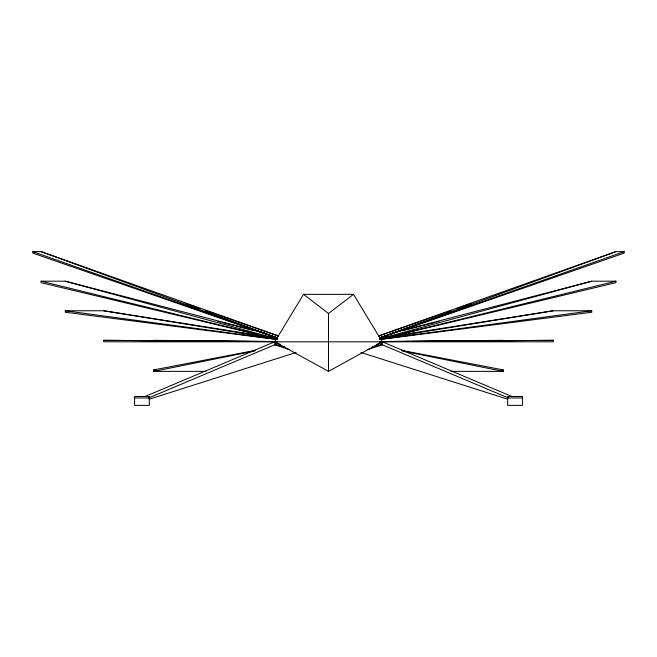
<?xml version="1.0" encoding="UTF-8"?>
<svg xmlns="http://www.w3.org/2000/svg" width="657" height="657" viewBox="0 0 657 657"><rect width="100%" height="100%" fill="white"/><g stroke="black" fill="none" stroke-linecap="round" stroke-linejoin="round"><path stroke-width="0.99" d="M148.671 397.937L274.749 344.761L274.749 341.804L303.518 294.336L353.482 294.336L382.251 341.804L382.251 344.761L508.329 397.937M276.958 341.804L274.749 344.761L289.294 349.59M376.724 344.301L378.695 343.759L380.14 341.927M380.46 342.79L328.5 371.369L328.5 313.504L353.482 294.336M144.91 396.565L274.749 341.804M379.459 338.109L624.15 253.109L624.15 251.631L615.905 251.631L379.393 337.944L451.827 312.009M457.617 309.932L466.298 306.811M378.506 335.973L615.905 251.631M379.459 338.051L624.15 251.631M378.563 336.047L451.219 310.662M457.034 308.626L471.562 303.55M367.706 349.59L382.251 344.761L380.042 341.804M149.155 399.242L296.085 352.472M280.276 344.301L278.305 343.759L274.749 344.761L284.777 346.937M379.664 338.856L591.743 281.196L615.905 281.196L615.905 282.674L379.779 339.184M379.713 338.913L387.638 336.811M392.451 333.033L591.743 281.196M402.363 330.734L421.203 325.954M423.182 325.453L434.088 322.677M436.076 322.176L439.048 321.421M379.779 339.119L615.905 281.196M372.223 346.937L382.251 344.761L378.695 343.759M255.598 350.329L153.795 369.891L153.795 371.369L254.9 350.92M380.304 338.848L553.301 310.761L591.743 310.761L591.743 312.239L380.387 339.447M387.4 337L553.301 310.761M380.304 338.987L382.333 338.675M395.498 336.014L397.518 335.711M399.546 335.407L401.567 335.103M403.587 334.791L406.626 334.339M408.646 334.035L410.666 333.723M412.695 333.419L414.715 333.115M416.743 332.812L418.764 332.508M380.387 339.332L591.743 310.761M381.733 341.55L553.301 340.326L553.301 341.804L103.699 341.804L103.699 340.326L275.267 341.55M381.274 341.574L503.205 340.326M381.265 341.632L553.301 340.326M277.541 338.109L32.85 253.109L32.85 251.631L41.095 251.631L278.494 335.973M277.221 339.184L41.095 282.674L41.095 281.196L65.257 281.196L264.549 333.033M276.613 339.447L65.257 312.239L65.257 310.761L103.699 310.761L269.6 337M153.795 369.891L155.849 369.891M501.151 369.891L503.205 369.891L503.205 371.369L451.006 371.369M153.795 371.369L205.994 371.369M134.562 397.978L149.344 397.978M507.656 397.978L522.438 397.978M103.699 340.326L275.735 341.632M153.795 340.326L275.726 341.574M65.257 310.761L276.613 339.332M238.236 332.508L240.257 332.812M242.285 333.115L244.305 333.419M246.334 333.723L248.354 334.035M250.374 334.339L253.413 334.791M255.433 335.103L257.454 335.407M259.482 335.711L261.502 336.014M274.667 338.675L276.696 338.987M103.699 310.761L276.696 338.848M401.402 350.329L503.205 369.891M402.1 350.92L503.205 371.369M41.095 281.196L277.221 339.119M217.952 321.421L220.924 322.176M222.912 322.677L233.818 325.453M235.797 325.954L254.637 330.734M269.362 336.811L277.287 338.913M65.257 281.196L277.336 338.856M360.915 352.472L507.845 399.242M185.438 303.55L199.966 308.626M205.781 310.662L278.437 336.047M32.85 251.631L277.541 338.051M190.702 306.811L199.383 309.932M205.173 312.009L277.566 337.994L41.095 251.631M382.251 341.804L512.09 396.565M276.54 342.79L328.5 371.369M303.518 294.336L328.5 313.504M276.86 341.927L278.305 343.759M149.344 396.5L134.562 396.5L134.562 405.369L149.344 405.369L149.344 396.5M522.438 396.5L507.656 396.5L507.656 405.369L522.438 405.369L522.438 396.5"/></g></svg>
